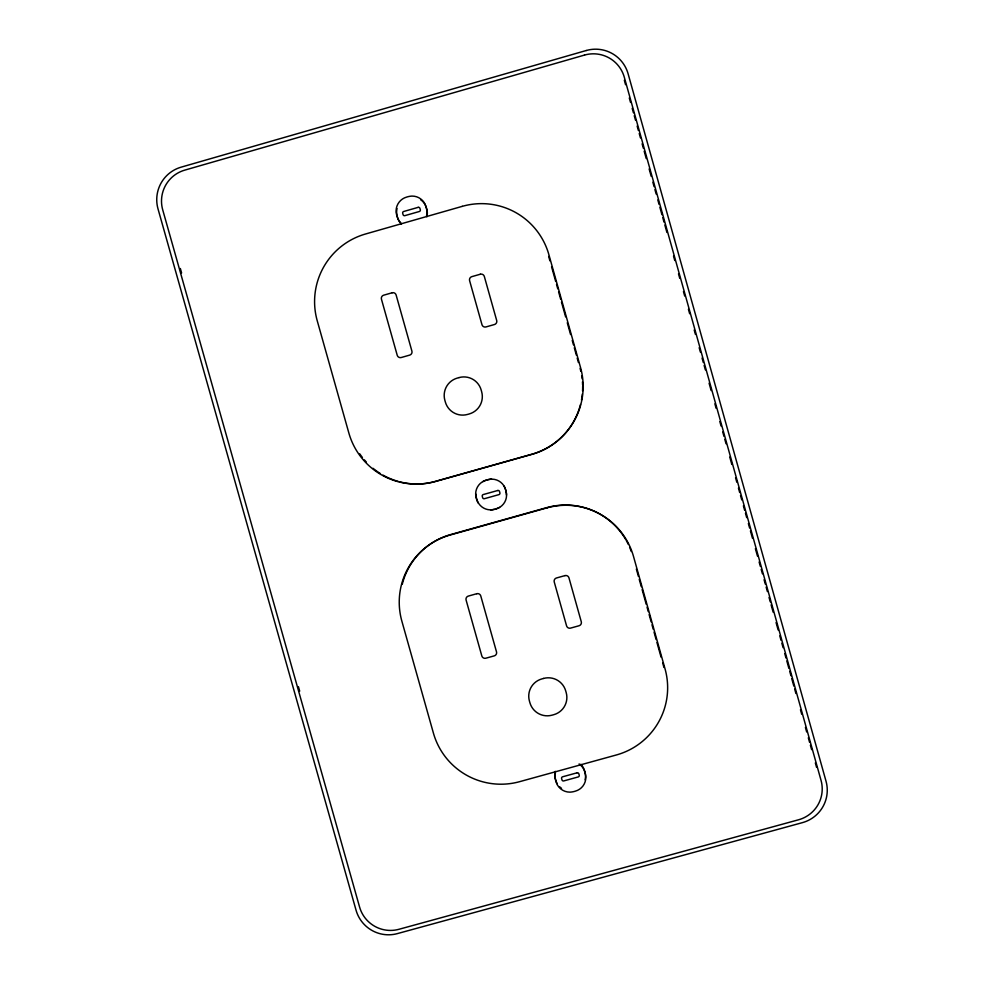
<?xml version="1.0" encoding="UTF-8"?>
<svg xmlns="http://www.w3.org/2000/svg" width="984" height="984" viewBox="0 0 984 984"><rect width="100%" height="100%" fill="white"/><g stroke="black" fill="none" stroke-linecap="round" stroke-linejoin="round"><path stroke-width="1.48" d="M180.343 268.509L181.597 272.937M298.435 686.721L299.69 691.149M624.336 80.257L625.566 84.685M629.293 97.982L630.535 102.422M632.183 108.326L633.425 112.766M634.25 115.718L635.492 120.146M637.152 126.063L638.382 130.491M639.219 133.455L640.449 137.883M642.109 143.799L643.351 148.227M644.176 151.179L646.242 158.572M649.132 168.916L651.199 176.308M652.859 182.212L654.102 186.653M654.926 189.605L656.168 194.032M657.816 199.949L659.059 204.377M659.883 207.329L661.949 214.721M662.786 217.673L664.015 222.113M664.852 225.065L666.918 232.458M673.536 256.098L674.766 260.526M678.493 273.835L679.735 278.263M683.449 291.559L684.692 296M688.419 309.296L689.661 313.724M694.2 329.984L695.442 334.412M699.169 347.709L700.411 352.149M702.059 358.053L703.302 362.493M704.126 365.445L705.368 369.873M709.083 383.182L711.149 390.562M714.876 403.858L716.118 408.298M719.833 421.595L721.075 426.023M722.736 431.939L723.978 436.367M724.802 439.331L726.044 443.759M729.759 457.056L731.825 464.448M735.552 477.744L736.795 482.185M738.443 488.089L739.685 492.529M740.509 495.481L741.751 499.909M743.4 505.825L744.642 510.253M745.466 513.205L746.708 517.645M748.369 523.549L749.611 527.99M750.435 530.942L752.502 538.334M755.392 548.678L757.459 556.058M759.119 561.975L760.361 566.403M761.186 569.367L762.428 573.795M764.076 579.711L765.318 584.139M766.142 587.091L767.385 591.532M769.033 597.436L770.275 601.876M771.112 604.828L773.178 612.22M776.069 622.552L778.135 629.944M779.783 635.861L781.025 640.289M781.849 643.241L783.092 647.681M784.752 653.585L785.995 658.025M786.819 660.977L788.885 668.37M789.709 671.322L790.951 675.75M791.776 678.714L793.842 686.094M794.678 689.058L795.908 693.486M800.459 709.735L801.702 714.175M805.416 727.471L806.659 731.911M808.319 737.816L809.561 742.244M810.385 745.208L811.628 749.636M815.342 762.932L816.585 767.372M548.678 256.455L549.921 260.871M551.569 266.762L555.702 281.486M556.526 284.438L557.768 288.853M558.592 291.805L560.659 299.161M561.483 302.113L565.615 316.836M567.276 322.74L570.572 334.523M572.233 340.415L573.463 344.831M574.299 347.77L576.366 355.138M577.19 358.09L578.42 362.506M636.353 569.047L638.407 576.39M639.231 579.33L641.297 586.673M642.121 589.613L646.23 604.299M647.054 607.226L648.296 611.63M649.12 614.569L651.174 621.913M651.998 624.852L653.241 629.256M654.065 632.195L656.119 639.538M656.943 642.478L661.064 657.152M662.712 663.031L663.942 667.435M494.448 509.331A14.256 14.256 0 0 1 476.859 499.466A21.045 21.045 0 0 1 475.85 494.066M499.577 507.387A21.045 21.045 0 0 1 490.758 509.86M496.157 508.851A14.256 14.256 0 0 0 506.034 491.274A21.045 21.045 59.4 0 0 504.079 486.133M482.824 481.631A21.045 21.045 48.8 0 1 487.953 479.688A14.256 14.256 0 0 1 505.555 489.552A21.131 21.131 59.4 0 1 506.502 495.038M478.15 502.996A21.144 21.131 0 0 1 476.194 497.842A14.317 14.317 0 0 1 486.108 480.192A21.131 21.131 48.8 0 1 491.52 479.171M561.544 788.319A14.268 14.194 22.5 0 1 559.613 786.745M557.313 783.817A14.268 14.194 22.5 0 1 555.849 780.41A21.058 20.947 21.8 0 1 554.841 775.023A14.268 14.194 22.5 0 1 555.284 771.345M585.099 779.722A14.268 14.194 22.3 0 0 585.013 772.366A21.045 20.947 22.9 0 0 583.069 767.237A14.268 14.194 22.3 0 0 580.769 764.31M555.443 772.588A14.317 14.256 22.5 0 0 555.529 779.968A21.144 21.033 21.8 0 0 557.473 785.109A14.317 14.256 22.5 0 0 569.945 792.145A21.144 21.033 22.4 0 0 575.369 791.148A14.329 14.256 22.3 0 0 585.824 777.298A21.144 21.033 22.9 0 0 584.803 771.886A14.329 14.256 22.3 0 0 579.096 763.941M401.411 224.069A14.329 14.256 -71 0 1 397.647 217.71A21.144 21.045 -70.3 0 1 397.155 215.988M396.909 214.77A21.144 21.045 -70.3 0 1 396.626 212.298A14.329 14.256 -71 0 1 397.056 208.583M426.908 216.775A14.329 14.256 -70.8 0 0 426.81 209.371A21.144 21.033 -71.5 0 0 424.854 204.217A14.329 14.256 -70.8 0 0 420.623 199.715M426.515 215.68A14.391 14.317 -70.8 0 0 426.958 211.954A21.23 21.131 -71.5 0 0 425.937 206.517A14.391 14.317 -70.8 0 0 411.964 196.087A21.23 21.131 -71 0 0 406.54 197.12A14.379 14.317 -71 0 0 396.638 214.893A21.23 21.131 -70.3 0 0 398.606 220.059A14.379 14.317 -71 0 0 400.918 222.999M399.824 481.853A69.544 69.409 -87.1 0 0 435.728 481.422L531.803 454.387A69.704 69.581 -59.2 0 0 580.486 404.498M398.372 481.471A69.544 69.409 -87.1 0 1 383.01 475.124M380.414 473.599A69.544 69.409 -87.1 0 1 373.01 468.298M366.405 462.123A69.544 69.409 -87.1 0 1 364.375 459.872M362.444 457.523A69.544 69.409 -87.1 0 1 359.75 453.845M580.08 368.397A69.704 69.581 -59.2 0 1 580.831 371.325M581.728 375.814A69.704 69.581 -59.2 0 1 582.159 378.84M582.466 381.878A69.704 69.581 -59.2 0 1 582.626 384.904M582.663 386.417A69.704 69.581 -59.2 0 1 582.565 390.956M582.331 394.006A69.704 69.581 -59.2 0 1 581.47 400.058M625.492 539.134A69.606 69.483 11.6 0 0 546.76 507.621L450.672 534.57A69.446 69.298 37.2 0 0 402.284 584.164M626.242 540.437A69.606 69.483 11.6 0 1 628.358 544.472M629.612 547.252A69.606 69.483 11.6 0 1 631.273 551.507M586.243 50.516L181.093 167.169A33.776 33.53 -85.4 0 0 158.018 208.915L356.06 910.225A33.591 33.345 36.5 0 0 397.388 933.607L802.403 822.649A33.936 33.69 7 0 0 826.019 781.198L628.124 73.849A34.12 33.886 -55.2 0 0 586.243 50.516M584.496 55.079L184.672 170.158A32.128 31.894 -85.3 0 0 162.717 209.863L359.591 907.064A31.955 31.722 36.5 0 0 398.901 929.302L798.59 819.77A32.275 32.041 7.1 0 0 821.037 780.349L624.311 77.256A32.447 32.226 -55.3 0 0 584.496 55.079M418.163 207.353L403.674 211.498A1.439 1.427 -71.7 0 0 402.69 213.27L403.083 214.66A1.439 1.427 -71.7 0 0 404.842 215.644L419.319 211.511A1.439 1.427 -70.2 0 0 420.316 209.727L419.922 208.35A1.439 1.427 -70.2 0 0 418.163 207.353M462.283 206.345L365.458 234.02A70.196 69.938 -78.1 0 0 317.217 320.71L348.865 433.046A70.073 69.938 -87.1 0 0 435.076 481.459L531.901 454.214A70.233 70.122 -59.2 0 0 580.548 367.561L548.912 254.758A70.368 70.11 -64.7 0 0 462.283 206.345M392.136 292.777L383.674 295.188A3.247 3.235 -77.9 0 0 381.448 299.197L397.228 355.286A3.235 3.235 -80.8 0 0 401.214 357.524L409.676 355.113A3.235 3.235 -79.4 0 0 411.902 351.116L396.122 295.015A3.247 3.235 -76.8 0 0 392.136 292.777M480.327 274.228L471.84 276.639A3.247 3.235 -66 0 0 469.602 280.649L481.976 324.695A3.247 3.235 -65 0 0 485.961 326.934L494.448 324.523A3.247 3.235 -63.5 0 0 496.699 320.513L484.325 276.455A3.247 3.235 -64.8 0 0 480.327 274.228M459.011 377.598L457.277 378.09A17.995 17.958 -74.2 0 0 444.854 400.291L445.346 402.013A17.995 17.958 -74.3 0 0 467.498 414.436L469.22 413.957A17.995 17.958 -73.8 0 0 481.656 391.755L481.176 390.021A17.995 17.958 -73.7 0 0 459.011 377.598M497.732 490.499L483.255 494.558A1.427 1.427 0 0 0 482.271 496.33L482.652 497.707A1.427 1.427 0 0 0 484.423 498.691L498.9 494.632A1.427 1.427 0 0 0 499.884 492.861L499.503 491.483A1.427 1.427 0 0 0 497.732 490.499M546.969 507.867L450.155 535.013A69.975 69.839 37.2 0 0 401.853 621.125L433.415 733.105A69.987 69.716 29.2 0 0 519.552 781.69L616.353 754.974A70.147 69.889 16.4 0 0 665.049 668.899L633.511 556.44A70.147 70.012 11.6 0 0 546.969 507.867M476.797 593.709L468.335 596.083A3.235 3.223 37.4 0 0 466.096 600.056L481.828 655.971A3.235 3.223 32.1 0 0 485.813 658.21L494.276 655.861A3.235 3.223 30.7 0 0 496.514 651.888L480.77 595.947A3.235 3.223 35.6 0 0 476.797 593.709M564.964 575.615L556.477 577.977A3.235 3.235 0 0 0 554.238 581.962L566.575 625.873A3.235 3.235 16.3 0 0 570.56 628.112L579.047 625.75A3.235 3.235 14.7 0 0 581.286 621.777L568.961 577.854A3.235 3.235 0 0 0 564.964 575.615M543.574 678.443L541.84 678.923A17.97 17.909 23.1 0 0 529.404 700.977L529.896 702.711A17.97 17.909 23.1 0 0 552.024 715.171L553.758 714.691A17.97 17.909 22.8 0 0 566.206 692.638L565.714 690.916A17.97 17.909 22.9 0 0 543.574 678.443M577.079 772.809L562.602 776.794A1.427 1.427 23.1 0 0 561.606 778.553L561.999 779.931A1.427 1.427 23.1 0 0 563.758 780.927L578.235 776.929A1.427 1.427 21.7 0 0 579.232 775.171L578.838 773.805A1.427 1.427 21.7 0 0 577.079 772.809"/></g></svg>
